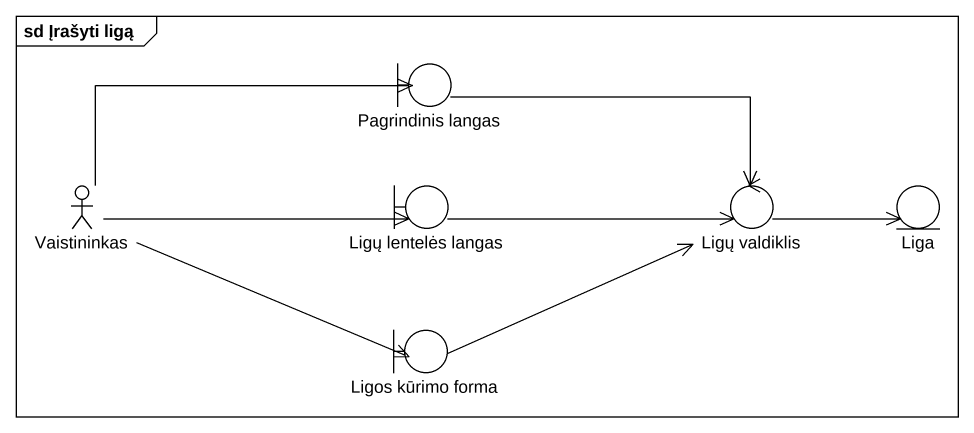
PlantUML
@startuml
mainframe sd Įrašyti ligą
boundary "Pagrindinis langas" as Pagrindinis_langas
actor Vaistininkas
boundary "Ligų lentelės langas" as Ligų_lentelės_langas
control "Ligų valdiklis" as Ligų_valdiklis
entity Liga
boundary "Ligos kūrimo forma" as Ligos_kūrimo_forma
Pagrindinis_langas -right-> Ligų_valdiklis
Vaistininkas -right-> Pagrindinis_langas
Vaistininkas -right-> Ligų_lentelės_langas
Vaistininkas -right-> Ligos_kūrimo_forma
Ligų_lentelės_langas -right-> Ligų_valdiklis
Ligų_valdiklis -right-> Liga
Ligos_kūrimo_forma -right-> Ligų_valdiklis
@enduml
